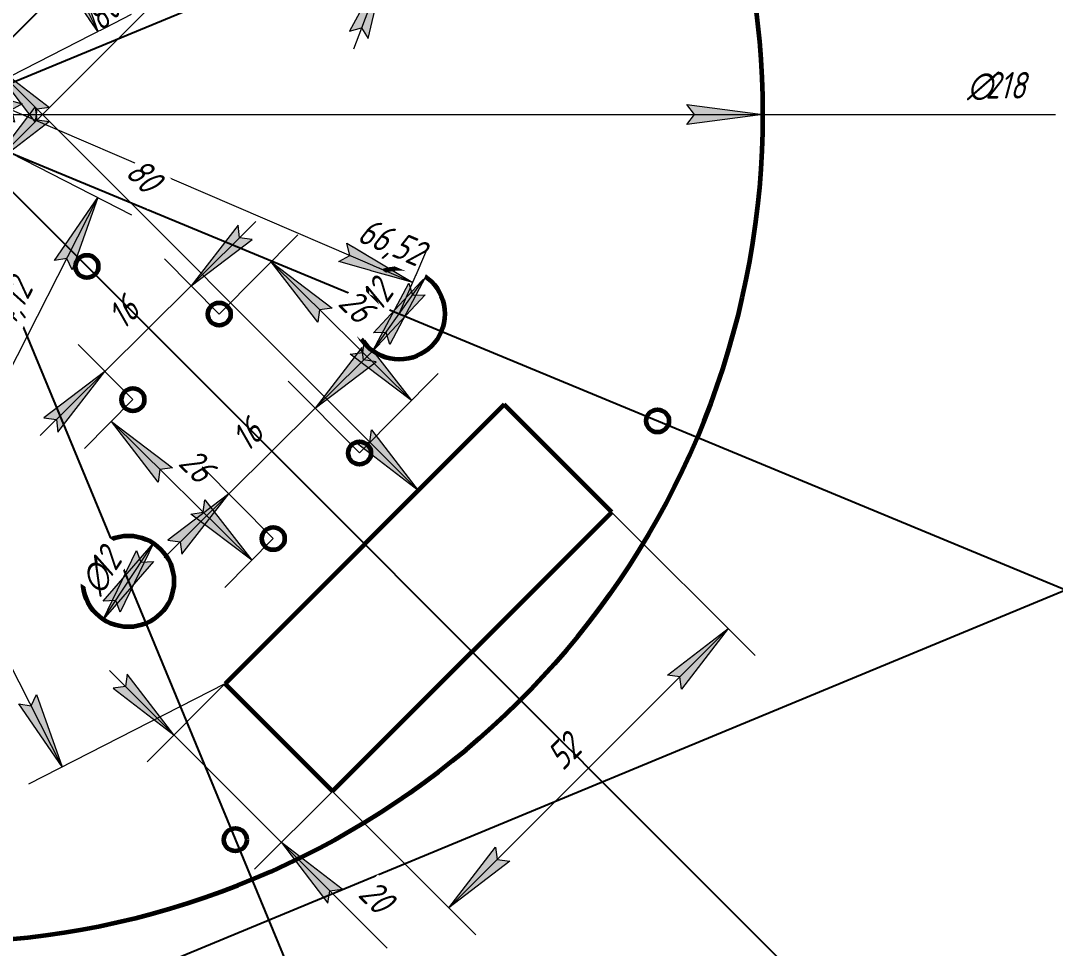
# Model space of a CAD drawing. Header units: millimetres. Extents: x -106 to 621, y -107 to 116.
# Drawn here: x 14.3 to 150.5, y -106.6 to 15.5 of the extents above; entities that cross this region are included whole.
import ezdxf

# ---------------------------------------------------------------- set-up
doc = ezdxf.new("R2010")
doc.units = ezdxf.units.MM
doc.linetypes.add('K5LT_BASIC', pattern=[0])
doc.linetypes.add('K5LT_THIN', pattern=[0])
doc.styles.add('KDIMTEXTSTYLE', font='GOST_AU.SHX', dxfattribs={"width": 0.96, "oblique": 15, "height": 5})
doc.styles.add('KTEXTSTYLE', font='GOST_AU.SHX', dxfattribs={"width": 0.96, "height": 5})
doc.dimstyles.new('KDIMSTYLE (1.00)', dxfattribs={"dimtxt": 5, "dimasz": 1, "dimexe": 2, "dimexo": 0, "dimgap": 1, "dimtad": 1, "dimtxsty": 'KDIMTEXTSTYLE', "dimsah": 1, "dimcen": 0, "dimdle": 1, "dimadec": 0, "dimazin": 0, "dimtfac": 0.667, "dimtmove": 0, "dimatfit": 3, "dimfxl": 1, "dimtvp": 1, "dimtolj": 1, "dimtzin": 0, "dimarcsym": 0})

# ---------------------------------------------------------------- blocks, each defined once
blk = doc.blocks.new('D3')
for points in [[(-96.03, 1.83), (-97.03, 3.15), (-96.03, 4.46), (-106.03, 3.15)], [(111.97, 3.15), (101.97, 4.46), (102.97, 3.15), (101.97, 1.83)]]:
    blk.add_hatch(color=7).paths.add_polyline_path(points)
at = {"color": 7, "linetype": 'K5LT_THIN', "lineweight": 18, "true_color": 0xffffff}
for p, q in [((-106.03, 3.15), (-96.03, 4.46)), ((-96.03, 4.46), (-97.03, 3.15)), ((102.97, 3.15), (101.97, 4.46)), ((101.97, 4.46), (111.97, 3.15)), ((-96.03, 1.83), (-106.03, 3.15)), ((-106.03, 3.15), (111.97, 3.15)), ((-97.03, 3.15), (-96.03, 1.83)), ((111.97, 3.15), (101.97, 1.83)), ((101.97, 1.83), (102.97, 3.15)), ((111.97, 3.15), (150.48, 3.15))]:
    blk.add_line(p, q, dxfattribs=at)
blk.add_wipeout([(138.87, 4.5), (138.87, 9.58), (148.09, 9.58), (148.09, 4.5)])
at = {"color": 7, "char_height": 3.5, "attachment_point": 1, "style": 'KTEXTSTYLE'}
for s, insert in [('\\H3.5;\\W0.965;\\Q15;\\Q15;∅', (138.87, 8.74)), ('\\H3.5;\\W0.965;\\Q15;\\Q15;218', (141.27, 8.74))]:
    blk.add_mtext(s, dxfattribs=dict(at, insert=insert))
blk = doc.blocks.new('KDIMARROW_01')
blk.add_hatch(color=0).paths.add_polyline_path([(0, 0), (-10, 1.32), (-9, 0), (-10, -1.32)])
at = {"color": 0, "linetype": 'K5LT_THIN', "lineweight": 18}
for p, q in [((-9, 0), (-10, 1.32)), ((-10, 1.32), (0, 0)), ((0, 0), (-10, -1.32)), ((-10, -1.32), (-9, 0)), ((0, 0), (-1, 0))]:
    blk.add_line(p, q, dxfattribs=at)
blk = doc.blocks.new('D4')
for points in [[(60.46, 44.66), (66.6, 52.66), (58.59, 46.52), (60.23, 46.29)], [(10.03, -3.91), (18.03, 2.23), (16.39, 2.45), (16.17, 4.09)]]:
    blk.add_hatch(color=7).paths.add_polyline_path(points)
at = {"color": 7, "linetype": 'K5LT_THIN', "lineweight": 18, "true_color": 0xffffff}
for p, q in [((59.54, 59.72), (70.13, 49.12)), ((58.59, 46.52), (66.6, 52.66)), ((66.6, 52.66), (60.46, 44.66)), ((60.23, 46.29), (58.59, 46.52)), ((60.46, 44.66), (60.23, 46.29)), ((10.03, -3.91), (16.17, 4.09)), ((16.17, 4.09), (16.39, 2.45)), ((2.97, 3.15), (13.56, -7.45)), ((18.03, 2.23), (10.03, -3.91)), ((16.39, 2.45), (18.03, 2.23))]:
    blk.add_line(p, q, dxfattribs=at)
blk.add_wipeout([(25.68, 13.16), (22.15, 16.69), (26.03, 20.57), (29.57, 17.04)])
blk.add_line((66.6, 52.66), (10.03, -3.91), dxfattribs=at)
at = {"color": 7, "insert": (22.45, 16.39), "char_height": 3.5, "attachment_point": 1, "rotation": 45.0009, "style": 'KTEXTSTYLE'}
blk.add_mtext('\\H3.5;\\W0.965;\\Q15;\\Q15;80', dxfattribs=at)
blk = doc.blocks.new('D5')
for points in [[(16.35, 79.51), (19.72, 89.02), (14.01, 80.71), (15.63, 81)], [(-18.47, 14.07), (-12.75, 22.38), (-14.38, 22.09), (-15.1, 23.57)]]:
    blk.add_hatch(color=7).paths.add_polyline_path(points)
at = {"color": 7, "linetype": 'K5LT_THIN', "lineweight": 18, "true_color": 0xffffff}
for p, q in [((41.15, 78.1), (15.26, 91.29)), ((14.01, 80.71), (19.72, 89.02)), ((19.72, 89.02), (16.35, 79.51)), ((15.63, 81), (14.01, 80.71)), ((16.35, 79.51), (15.63, 81)), ((-18.47, 14.07), (-15.1, 23.57)), ((-15.1, 23.57), (-14.38, 22.09)), ((-12.75, 22.38), (-18.47, 14.07)), ((-14.38, 22.09), (-12.75, 22.38)), ((2.97, 3.15), (-22.92, 16.34))]:
    blk.add_line(p, q, dxfattribs=at)
blk.add_wipeout([(-13.66, 25.71), (-18.11, 27.98), (-13.68, 36.67), (-9.23, 34.41)])
blk.add_line((19.72, 89.02), (-18.47, 14.07), dxfattribs=at)
at = {"color": 7, "insert": (-17.73, 27.79), "char_height": 3.5, "attachment_point": 1, "rotation": 63.0051, "style": 'KTEXTSTYLE'}
blk.add_mtext('\\H3.5;\\W0.965;\\Q15;\\Q15;84,12', dxfattribs=at)
blk = doc.blocks.new('D11')
for points in [[(66.54, 34.22), (71.3, 43.11), (69.72, 42.64), (68.84, 44.04)], [(60.01, 13.17), (62.31, 22.99), (57.55, 14.1), (59.13, 14.57)]]:
    blk.add_hatch(color=7).paths.add_polyline_path(points)
at = {"color": 7, "linetype": 'K5LT_THIN', "lineweight": 18, "true_color": 0xffffff}
for p, q in [((66.54, 34.22), (70.78, 45.44)), ((68.84, 44.04), (66.54, 34.22)), ((69.72, 42.64), (68.84, 44.04)), ((66.54, 34.22), (71.3, 43.11)), ((71.3, 43.11), (69.72, 42.64)), ((62.31, 22.99), (57.55, 14.1)), ((62.31, 22.99), (58.07, 11.76)), ((60.01, 13.17), (62.31, 22.99)), ((57.55, 14.1), (59.13, 14.57)), ((59.13, 14.57), (60.01, 13.17))]:
    blk.add_line(p, q, dxfattribs=at)
blk.add_wipeout([(62.18, 25.5), (57.43, 27.29), (59.93, 33.93), (64.69, 32.13)])
blk.add_line((62.31, 22.99), (66.54, 34.22), dxfattribs=at)
at = {"color": 7, "char_height": 3.5, "attachment_point": 1, "rotation": 69.3347, "style": 'KTEXTSTYLE'}
for s, insert in [('\\H3.5;\\W0.965;\\Q15;\\Q15;12', (58.74, 29.37)), ('\\H3.5;\\W0.965;\\Q15;\\Q15;∅', (57.89, 27.12))]:
    blk.add_mtext(s, dxfattribs=dict(at, insert=insert))
blk = doc.blocks.new('KDIMARROW_02')
blk.add_hatch(color=0).paths.add_polyline_path([(9, 0), (10, 1.32), (0, 0), (10, -1.32)])
at = {"color": 0, "linetype": 'K5LT_THIN', "lineweight": 18}
for p, q in [((0, 0), (-1, 0)), ((10, 1.32), (0, 0)), ((0, 0), (10, -1.32)), ((0, 0), (12, 0)), ((9, 0), (10, 1.32)), ((10, -1.32), (9, 0))]:
    blk.add_line(p, q, dxfattribs=at)
blk = doc.blocks.new('D12')
at = {"color": 7, "linetype": 'K5LT_THIN', "lineweight": 18, "true_color": 0xffffff}
blk.add_line((65.83, -20.65), (67.49, -20.6), dxfattribs=at)
blk.add_wipeout([(60.85, -25.32), (56.71, -22.37), (60.83, -16.6), (64.96, -19.54)])
for points in [[(62.84, -27.12), (67.57, -18.21), (60.7, -25.59), (62.35, -25.54)], [(60.61, -27.98), (67.49, -20.6), (65.83, -20.65), (65.34, -19.07)]]:
    blk.add_hatch(color=7).paths.add_polyline_path(points)
for p, q in [((60.61, -27.98), (67.57, -18.21)), ((60.7, -25.59), (67.57, -18.21)), ((67.57, -18.21), (62.84, -27.12)), ((60.61, -27.98), (65.34, -19.07)), ((65.34, -19.07), (65.83, -20.65)), ((67.49, -20.6), (60.61, -27.98)), ((62.35, -25.54), (60.7, -25.59)), ((62.84, -27.12), (62.35, -25.54))]:
    blk.add_line(p, q, dxfattribs=at)
at = {"color": 7, "char_height": 3.5, "attachment_point": 1, "rotation": 54.5223, "style": 'KTEXTSTYLE'}
for s, insert in [('\\H3.5;\\W0.965;\\Q15;\\Q15;12', (58.79, -20.9)), ('\\H3.5;\\W0.965;\\Q15;\\Q15;∅', (57.39, -22.86))]:
    blk.add_mtext(s, dxfattribs=dict(at, insert=insert))
blk = doc.blocks.new('D13')
at = {"color": 7, "linetype": 'K5LT_THIN', "lineweight": 18, "true_color": 0xffffff}
blk.add_line((30.07, -55.8), (31.72, -55.68), dxfattribs=at)
blk.add_wipeout([(25.27, -60.65), (21.02, -57.87), (24.91, -51.94), (29.16, -54.73)])
for points in [[(27.33, -62.37), (31.72, -53.29), (25.13, -60.93), (26.78, -60.82)], [(25.13, -63.32), (31.72, -55.68), (30.07, -55.8), (29.52, -54.24)]]:
    blk.add_hatch(color=7).paths.add_polyline_path(points)
for p, q in [((25.13, -60.93), (31.72, -53.29)), ((25.13, -63.32), (31.72, -53.29)), ((25.13, -63.32), (29.52, -54.24)), ((31.72, -53.29), (27.33, -62.37)), ((29.52, -54.24), (30.07, -55.8)), ((31.72, -55.68), (25.13, -63.32)), ((26.78, -60.82), (25.13, -60.93)), ((27.33, -62.37), (26.78, -60.82))]:
    blk.add_line(p, q, dxfattribs=at)
at = {"color": 7, "char_height": 3.5, "attachment_point": 1, "rotation": 56.7269, "style": 'KTEXTSTYLE'}
for s, insert in [('\\H3.5;\\W0.965;\\Q15;\\Q15;12', (23.04, -56.31)), ('\\H3.5;\\W0.965;\\Q15;\\Q15;∅', (21.72, -58.33))]:
    blk.add_mtext(s, dxfattribs=dict(at, insert=insert))
blk = doc.blocks.new('D19')
blk.add_hatch(color=7).paths.add_polyline_path([(14.46, 4.55), (4.75, 7.29), (13.42, 2.13), (13.02, 3.74)])
at = {"color": 7, "linetype": 'K5LT_THIN', "lineweight": 18, "true_color": 0xffffff}
for p, q in [((2.97, 3.15), (6.72, 11.88)), ((4.75, 7.29), (14.46, 4.55)), ((13.42, 2.13), (4.75, 7.29)), ((14.46, 4.55), (13.02, 3.74)), ((13.02, 3.74), (13.42, 2.13))]:
    blk.add_line(p, q, dxfattribs=at)
blk.add_wipeout([(57.95, -14.47), (59.92, -9.88), (69.3, -13.9), (67.33, -18.49)])
blk.add_hatch(color=7).paths.add_polyline_path([(65.87, -18.96), (57.2, -13.8), (57.6, -15.4), (56.16, -16.22)])
for p, q in [((4.75, 7.29), (65.87, -18.96)), ((57.6, -15.4), (57.2, -13.8)), ((57.2, -13.8), (65.87, -18.96)), ((64.09, -23.1), (67.84, -14.36)), ((56.16, -16.22), (57.6, -15.4)), ((65.87, -18.96), (56.16, -16.22))]:
    blk.add_line(p, q, dxfattribs=at)
at = {"color": 7, "insert": (59.76, -10.26), "char_height": 3.5, "attachment_point": 1, "rotation": 336.764, "style": 'KTEXTSTYLE'}
blk.add_mtext('\\H3.5;\\W0.965;\\Q15;\\Q15;66,52', dxfattribs=at)
blk = doc.blocks.new('D54')
for points in [[(-8.07, 80.71), (-13.78, 89.02), (-10.41, 79.51), (-9.69, 81)], [(24.4, 14.07), (21.04, 23.57), (20.32, 22.09), (18.69, 22.38)]]:
    blk.add_hatch(color=7).paths.add_polyline_path(points)
at = {"color": 7, "linetype": 'K5LT_THIN', "lineweight": 18, "true_color": 0xffffff}
for p, q in [((-35.21, 78.1), (-9.32, 91.29)), ((-13.78, 89.02), (-8.07, 80.71)), ((-10.41, 79.51), (-13.78, 89.02)), ((-9.69, 81), (-10.41, 79.51)), ((-8.07, 80.71), (-9.69, 81)), ((20.32, 22.09), (21.04, 23.57)), ((21.04, 23.57), (24.4, 14.07)), ((24.4, 14.07), (18.69, 22.38)), ((18.69, 22.38), (20.32, 22.09)), ((2.97, 3.15), (28.86, 16.34))]:
    blk.add_line(p, q, dxfattribs=at)
blk.add_wipeout([(14.98, 34.77), (19.43, 37.03), (23.86, 28.34), (19.41, 26.07)])
blk.add_line((-13.78, 89.02), (24.4, 14.07), dxfattribs=at)
at = {"color": 7, "insert": (19.06, 36.84), "char_height": 3.5, "attachment_point": 1, "rotation": 296.9949, "style": 'KTEXTSTYLE'}
blk.add_mtext('\\H3.5;\\W0.965;\\Q15;\\Q15;84,12', dxfattribs=at)
blk = doc.blocks.new('D59')
for points in [[(34.43, -78.53), (28.29, -70.52), (28.07, -72.16), (26.43, -72.39)], [(56.58, -98.81), (48.57, -92.67), (54.71, -100.67), (54.94, -99.03)]]:
    blk.add_hatch(color=7).paths.add_polyline_path(points)
at = {"color": 7, "linetype": 'K5LT_THIN', "lineweight": 18, "true_color": 0xffffff}
for p, q in [((34.43, -78.53), (25.95, -70.04)), ((28.29, -70.52), (28.07, -72.16)), ((34.43, -78.53), (28.29, -70.52)), ((28.07, -72.16), (26.43, -72.39)), ((41.15, -71.81), (30.9, -82.06)), ((26.43, -72.39), (34.43, -78.53)), ((48.57, -92.67), (34.43, -78.53)), ((55.29, -85.95), (45.04, -96.2)), ((48.57, -92.67), (54.71, -100.67)), ((56.58, -98.81), (48.57, -92.67)), ((48.57, -92.67), (57.06, -101.15)), ((48.57, -92.67), (55.65, -99.74)), ((54.71, -100.67), (54.94, -99.03)), ((54.94, -99.03), (56.58, -98.81))]:
    blk.add_line(p, q, dxfattribs=at)
blk.add_wipeout([(57.77, -100.45), (61.3, -96.91), (65.18, -100.8), (61.65, -104.33)])
blk.add_line((55.65, -99.74), (62.52, -106.61), dxfattribs=at)
at = {"color": 7, "insert": (61, -97.21), "char_height": 3.5, "attachment_point": 1, "rotation": 314.9991, "style": 'KTEXTSTYLE'}
blk.add_mtext('\\H3.5;\\W0.965;\\Q15;\\Q15;20', dxfattribs=at)
blk = doc.blocks.new('D60')
for points in [[(101.26, -72.52), (107.4, -64.52), (99.4, -70.66), (101.04, -70.89)], [(70.63, -101.29), (78.64, -95.15), (77, -94.93), (76.78, -93.29)]]:
    blk.add_hatch(color=7).paths.add_polyline_path(points)
at = {"color": 7, "linetype": 'K5LT_THIN', "lineweight": 18, "true_color": 0xffffff}
for p, q in [((92.06, -49.18), (110.94, -68.06)), ((99.4, -70.66), (107.4, -64.52)), ((107.4, -64.52), (101.26, -72.52)), ((101.04, -70.89), (99.4, -70.66)), ((101.26, -72.52), (101.04, -70.89)), ((55.29, -85.95), (74.17, -104.83)), ((70.63, -101.29), (76.78, -93.29)), ((76.78, -93.29), (77, -94.93)), ((78.64, -95.15), (70.63, -101.29)), ((77, -94.93), (78.64, -95.15))]:
    blk.add_line(p, q, dxfattribs=at)
blk.add_wipeout([(86.39, -84.12), (82.86, -80.59), (86.55, -76.9), (90.08, -80.43)])
blk.add_line((70.63, -101.29), (107.4, -64.52), dxfattribs=at)
at = {"color": 7, "insert": (83.15, -80.89), "char_height": 3.5, "attachment_point": 1, "rotation": 44.9991, "style": 'KTEXTSTYLE'}
blk.add_mtext('\\H3.5;\\W0.965;\\Q15;\\Q15;52', dxfattribs=at)
blk = doc.blocks.new('D61')
for points in [[(18.03, 4.07), (10.03, 10.21), (16.17, 2.2), (16.39, 3.84)], [(66.6, -46.36), (60.46, -38.36), (60.23, -40), (58.59, -40.22)]]:
    blk.add_hatch(color=7).paths.add_polyline_path(points)
at = {"color": 7, "linetype": 'K5LT_THIN', "lineweight": 18, "true_color": 0xffffff}
for p, q in [((2.97, 3.15), (13.56, 13.74)), ((10.03, 10.21), (18.03, 4.07)), ((16.17, 2.2), (10.03, 10.21)), ((16.39, 3.84), (16.17, 2.2)), ((18.03, 4.07), (16.39, 3.84)), ((60.23, -40), (60.46, -38.36)), ((60.46, -38.36), (66.6, -46.36)), ((58.59, -40.22), (60.23, -40)), ((66.6, -46.36), (58.59, -40.22)), ((59.54, -53.42), (70.13, -42.83))]:
    blk.add_line(p, q, dxfattribs=at)
blk.add_wipeout([(27.1, -5.45), (30.63, -1.92), (34.51, -5.8), (30.98, -9.33)])
blk.add_line((66.6, -46.36), (10.03, 10.21), dxfattribs=at)
at = {"color": 7, "insert": (30.33, -2.22), "char_height": 3.5, "attachment_point": 1, "rotation": 314.9991, "style": 'KTEXTSTYLE'}
blk.add_mtext('\\H3.5;\\W0.965;\\Q15;\\Q15;80', dxfattribs=at)
blk = doc.blocks.new('D62')
for points in [[(-12.75, -16.08), (-18.47, -7.77), (-15.1, -17.28), (-14.38, -15.79)], [(19.72, -82.73), (16.35, -73.22), (15.63, -74.71), (14.01, -74.41)]]:
    blk.add_hatch(color=7).paths.add_polyline_path(points)
at = {"color": 7, "linetype": 'K5LT_THIN', "lineweight": 18, "true_color": 0xffffff}
for p, q in [((2.97, 3.15), (-22.92, -10.04)), ((-18.47, -7.77), (-12.75, -16.08)), ((-15.1, -17.28), (-18.47, -7.77)), ((-14.38, -15.79), (-15.1, -17.28)), ((-12.75, -16.08), (-14.38, -15.79)), ((41.15, -71.81), (15.26, -85)), ((15.63, -74.71), (16.35, -73.22)), ((16.35, -73.22), (19.72, -82.73)), ((19.72, -82.73), (14.01, -74.41)), ((14.01, -74.41), (15.63, -74.71))]:
    blk.add_line(p, q, dxfattribs=at)
blk.add_wipeout([(-11.87, -18.51), (-7.42, -16.24), (-2.99, -24.94), (-7.44, -27.2)])
blk.add_line((19.72, -82.73), (-18.47, -7.77), dxfattribs=at)
at = {"color": 7, "insert": (-7.8, -16.43), "char_height": 3.5, "attachment_point": 1, "rotation": 296.9949, "style": 'KTEXTSTYLE'}
blk.add_mtext('\\H3.5;\\W0.965;\\Q15;\\Q15;84,12', dxfattribs=at)
blk = doc.blocks.new('D63')
for points in [[(36.69, -19.4), (44.72, -13.3), (43.08, -13.07), (42.87, -11.43)], [(19.16, -38.65), (25.34, -30.67), (17.31, -36.78), (18.95, -37.01)]]:
    blk.add_hatch(color=7).paths.add_polyline_path(points)
at = {"color": 7, "linetype": 'K5LT_THIN', "lineweight": 18, "true_color": 0xffffff}
for p, q in [((36.69, -19.4), (45.21, -10.95)), ((42.87, -11.43), (36.69, -19.4)), ((43.08, -13.07), (42.87, -11.43)), ((36.69, -19.4), (44.72, -13.3)), ((44.72, -13.3), (43.08, -13.07)), ((40.38, -23.12), (33.17, -15.85)), ((29.02, -34.39), (21.81, -27.12)), ((25.34, -30.67), (16.82, -39.12)), ((25.34, -30.67), (17.31, -36.78)), ((19.16, -38.65), (25.34, -30.67)), ((17.31, -36.78), (18.95, -37.01)), ((18.95, -37.01), (19.16, -38.65))]:
    blk.add_line(p, q, dxfattribs=at)
blk.add_wipeout([(28.54, -26.08), (25.03, -22.53), (28.42, -19.17), (31.94, -22.72)])
blk.add_line((25.34, -30.67), (36.69, -19.4), dxfattribs=at)
at = {"color": 7, "insert": (25.32, -22.83), "char_height": 3.5, "attachment_point": 1, "rotation": 44.7679, "style": 'KTEXTSTYLE'}
blk.add_mtext('\\H3.5;\\W0.965;\\Q15;\\Q15;16', dxfattribs=at)
blk = doc.blocks.new('D64')
at = {"color": 7, "linetype": 'K5LT_THIN', "lineweight": 18, "true_color": 0xffffff}
for p, q in [((29.02, -34.39), (22.67, -40.81)), ((32.37, -45.23), (26.19, -37.26)), ((32.59, -43.59), (32.37, -45.23)), ((36.64, -49.45), (38.27, -49.21)), ((44.67, -55.54), (36.64, -49.45)), ((47.51, -52.68), (41.15, -59.1))]:
    blk.add_line(p, q, dxfattribs=at)
blk.add_wipeout([(34.1, -43.68), (37.62, -40.13), (41.52, -43.99), (38, -47.54)])
for points in [[(34.22, -43.35), (26.19, -37.26), (32.37, -45.23), (32.59, -43.59)], [(44.67, -55.54), (38.49, -47.57), (38.27, -49.21), (36.64, -49.45)]]:
    blk.add_hatch(color=7).paths.add_polyline_path(points)
for p, q in [((26.19, -37.26), (34.22, -43.35)), ((44.67, -55.54), (26.19, -37.26)), ((34.22, -43.35), (32.59, -43.59)), ((38.27, -49.21), (38.49, -47.57)), ((38.49, -47.57), (44.67, -55.54))]:
    blk.add_line(p, q, dxfattribs=at)
at = {"color": 7, "insert": (37.32, -40.43), "char_height": 3.5, "attachment_point": 1, "rotation": 315.2989, "style": 'KTEXTSTYLE'}
blk.add_mtext('\\H3.5;\\W0.965;\\Q15;\\Q15;26', dxfattribs=at)
blk = doc.blocks.new('D65')
for points in [[(53.01, -35.51), (61.04, -29.4), (59.4, -29.17), (59.18, -27.53)], [(35.48, -54.75), (41.65, -46.78), (33.62, -52.88), (35.26, -53.12)]]:
    blk.add_hatch(color=7).paths.add_polyline_path(points)
at = {"color": 7, "linetype": 'K5LT_THIN', "lineweight": 18, "true_color": 0xffffff}
for p, q in [((53.01, -35.51), (61.53, -27.06)), ((59.18, -27.53), (53.01, -35.51)), ((59.4, -29.17), (59.18, -27.53)), ((53.01, -35.51), (61.04, -29.4)), ((61.04, -29.4), (59.4, -29.17)), ((58.86, -41.41), (49.49, -31.96)), ((47.51, -52.68), (38.13, -43.23)), ((41.65, -46.78), (33.13, -55.23)), ((41.65, -46.78), (33.62, -52.88)), ((35.48, -54.75), (41.65, -46.78)), ((33.62, -52.88), (35.26, -53.12)), ((35.26, -53.12), (35.48, -54.75))]:
    blk.add_line(p, q, dxfattribs=at)
blk.add_wipeout([(44.86, -42.19), (41.34, -38.64), (44.73, -35.27), (48.25, -38.82)])
blk.add_line((41.65, -46.78), (53.01, -35.51), dxfattribs=at)
at = {"color": 7, "insert": (41.64, -38.94), "char_height": 3.5, "attachment_point": 1, "rotation": 44.7679, "style": 'KTEXTSTYLE'}
blk.add_mtext('\\H3.5;\\W0.965;\\Q15;\\Q15;16', dxfattribs=at)
blk = doc.blocks.new('D66')
at = {"color": 7, "linetype": 'K5LT_THIN', "lineweight": 18, "true_color": 0xffffff}
for p, q in [((40.38, -23.12), (50.72, -12.68)), ((53.39, -24.2), (47.21, -16.23)), ((53.6, -22.56), (53.39, -24.2)), ((57.65, -28.42), (59.29, -28.19)), ((65.69, -34.52), (57.65, -28.42)), ((58.86, -41.41), (69.2, -30.96))]:
    blk.add_line(p, q, dxfattribs=at)
blk.add_wipeout([(55.12, -22.65), (58.63, -19.1), (62.53, -22.96), (59.02, -26.51)])
for points in [[(55.24, -22.33), (47.21, -16.23), (53.39, -24.2), (53.6, -22.56)], [(65.69, -34.52), (59.51, -26.55), (59.29, -28.19), (57.65, -28.42)]]:
    blk.add_hatch(color=7).paths.add_polyline_path(points)
for p, q in [((47.21, -16.23), (55.24, -22.33)), ((65.69, -34.52), (47.21, -16.23)), ((55.24, -22.33), (53.6, -22.56)), ((59.29, -28.19), (59.51, -26.55)), ((59.51, -26.55), (65.69, -34.52))]:
    blk.add_line(p, q, dxfattribs=at)
at = {"color": 7, "insert": (58.34, -19.4), "char_height": 3.5, "attachment_point": 1, "rotation": 315.2989, "style": 'KTEXTSTYLE'}
blk.add_mtext('\\H3.5;\\W0.965;\\Q15;\\Q15;26', dxfattribs=at)
blk = doc.blocks.new('D70')
for points in [[(21.04, -17.28), (24.4, -7.77), (18.69, -16.08), (20.32, -15.79)], [(-13.78, -82.73), (-8.07, -74.41), (-9.69, -74.71), (-10.41, -73.22)]]:
    blk.add_hatch(color=7).paths.add_polyline_path(points)
at = {"color": 7, "linetype": 'K5LT_THIN', "lineweight": 18, "true_color": 0xffffff}
for p, q in [((2.97, 3.15), (28.86, -10.04)), ((18.69, -16.08), (24.4, -7.77)), ((24.4, -7.77), (21.04, -17.28)), ((20.32, -15.79), (18.69, -16.08)), ((21.04, -17.28), (20.32, -15.79)), ((-35.21, -71.81), (-9.32, -85)), ((-13.78, -82.73), (-10.41, -73.22)), ((-10.41, -73.22), (-9.69, -74.71)), ((-8.07, -74.41), (-13.78, -82.73)), ((-9.69, -74.71), (-8.07, -74.41))]:
    blk.add_line(p, q, dxfattribs=at)
blk.add_wipeout([(13.2, -27.56), (8.75, -25.3), (13.18, -16.6), (17.63, -18.87)])
blk.add_line((-13.78, -82.73), (24.4, -7.77), dxfattribs=at)
at = {"color": 7, "insert": (9.12, -25.49), "char_height": 3.5, "attachment_point": 1, "rotation": 63.0051, "style": 'KTEXTSTYLE'}
blk.add_mtext('\\H3.5;\\W0.965;\\Q15;\\Q15;84,12', dxfattribs=at)

msp = doc.modelspace()

# ---------------------------------------------------------------- linework, layer by layer
at = {"color": 143, "linetype": 'K5LT_BASIC', "lineweight": 60, "true_color": 0x33acca}
for p, q in [((77.922, -35.038), (41.152, -71.807)), ((92.064, -49.18), (77.922, -35.038)), ((55.294, -85.949), (92.064, -49.18)), ((41.152, -71.807), (55.294, -85.949))]:
    msp.add_line(p, q, dxfattribs=at)
for centre, radius in [((64.092, -23.095), 6), ((29.025, -34.392), 1.5), ((98.104, -37.184), 1.5), ((58.865, -41.412), 1.5), ((47.505, -52.68), 1.5), ((28.425, -58.307), 6), ((42.512, -92.318), 1.5)]:
    msp.add_circle(centre, radius, dxfattribs=at)
msp.add_arc((2.97, 3.147), 109, 110.41352, 69.58648, dxfattribs=at)

# ---------------------------------------------------------------- next in the draw order: dimensions: what is measured, and where the dimension line sits
at = {"color": 7, "true_color": 0xffffff}
dim = msp.add_diameter_dim_2p(p1=(-106.03, 3.147), p2=(111.97, 3.147), dimstyle='KDIMSTYLE (1.00)', override={"dimpost": '\\H3.5;\\W0.965;\\Q15;<>', "dimblk1": 'KDIMARROW_01', "dimblk2": 'KDIMARROW_01', "dimclrt": 7, "dimtol": 1, "dimtp": 0, "dimtm": 0, "dimtdec": 5, "dimatfit": 2, "dimtolj": 1}, dxfattribs=at)
dim.commit()
dim.dimension.update_dxf_attribs({"geometry": 'D3', "text_midpoint": (143.671, 3.147), "dimtype": 163})

# ---------------------------------------------------------------- next in the draw order: dimensions: what is measured, and where the dimension line sits
dim = msp.add_linear_dim(base=(66.595, 52.659), p1=(2.97, 3.147), p2=(59.537, 59.717), angle=45.00091, dimstyle='KDIMSTYLE (1.00)', override={"dimexo": 0, "dimpost": '\\H3.5;\\W0.965;\\Q15;<>', "dimblk1": 'KDIMARROW_01', "dimblk2": 'KDIMARROW_01', "dimse1": 0, "dimse2": 0, "dimclrt": 7, "dimtol": 1, "dimtp": 0, "dimtm": 0, "dimtdec": 5, "dimtolj": 1}, dxfattribs=at)
dim.commit()
dim.dimension.update_dxf_attribs({"geometry": 'D4', "text_midpoint": (28.412, 14.474), "dimtype": 161})

# ---------------------------------------------------------------- next in the draw order: dimensions: what is measured, and where the dimension line sits
dim = msp.add_linear_dim(base=(19.717, 89.02), p1=(2.97, 3.147), p2=(41.152, 78.101), angle=63.00507, dimstyle='KDIMSTYLE (1.00)', override={"dimexo": 0, "dimpost": '\\H3.5;\\W0.965;\\Q15;<>', "dimblk1": 'KDIMARROW_01', "dimblk2": 'KDIMARROW_01', "dimse1": 0, "dimse2": 0, "dimclrt": 7, "dimtol": 1, "dimtp": 0, "dimtm": 0, "dimtdec": 5, "dimtolj": 1}, dxfattribs=at)
dim.commit()
dim.dimension.update_dxf_attribs({"geometry": 'D5', "text_midpoint": (-10.458, 29.785), "dimtype": 161})

# ---------------------------------------------------------------- next in the draw order: linework, layer by layer
at = {"color": 232, "true_color": 0xc52b79}
for p, direction in [((2.97, 3.147), (0.7071068, 0.7071068)), ((-0.678, 1.637), (0.9238795, 0.3826834)), ((2.97, 3.147), (0.3826834, -0.9238795)), ((1.221, 2.947), (0.9238795, -0.3826834))]:
    msp.add_xline(p, direction, dxfattribs=at)

# ---------------------------------------------------------------- next in the draw order: dimensions: what is measured, and where the dimension line sits
at = {"color": 7, "true_color": 0xffffff}
for p1, p2, override, picture, middle in [((62.306, 22.989), (66.541, 34.216), {"dimpost": '\\H3.5;\\W0.965;\\Q15;<>', "dimblk1": 'KDIMARROW_02', "dimblk2": 'KDIMARROW_02', "dimclrt": 7, "dimtol": 1, "dimtp": 0, "dimtm": 0, "dimtdec": 5, "dimatfit": 2, "dimtolj": 1}, 'D11', (64.424, 28.603)), ((60.609, -27.981), (67.574, -18.209), {"dimpost": '\\H3.5;\\W0.965;\\Q15;<>', "dimblk1": 'KDIMARROW_01', "dimblk2": 'KDIMARROW_01', "dimclrt": 7, "dimtol": 1, "dimtp": 0, "dimtm": 0, "dimtdec": 5, "dimatfit": 2, "dimtolj": 1}, 'D12', (64.092, -23.095)), ((25.133, -63.323), (31.716, -53.29), {"dimpost": '\\H3.5;\\W0.965;\\Q15;<>', "dimblk1": 'KDIMARROW_01', "dimblk2": 'KDIMARROW_01', "dimclrt": 7, "dimtol": 1, "dimtp": 0, "dimtm": 0, "dimtdec": 5, "dimatfit": 2, "dimtolj": 1}, 'D13', (28.425, -58.307))]:
    dim = msp.add_diameter_dim_2p(p1=p1, p2=p2, dimstyle='KDIMSTYLE (1.00)', override=override, dxfattribs=at)
    dim.commit()
    dim.dimension.update_dxf_attribs({"geometry": picture, "text_midpoint": middle, "dimtype": 163})

# ---------------------------------------------------------------- next in the draw order: dimensions: what is measured, and where the dimension line sits
dim = msp.add_linear_dim(base=(4.747, 7.287), p1=(64.092, -23.095), p2=(2.97, 3.147), angle=156.76402, dimstyle='KDIMSTYLE (1.00)', override={"dimexo": 0, "dimpost": '\\H3.5;\\W0.965;\\Q15;<>', "dimblk1": 'KDIMARROW_01', "dimblk2": 'KDIMARROW_01', "dimse1": 0, "dimse2": 0, "dimclrt": 7, "dimtol": 1, "dimtp": 0, "dimtm": 0, "dimtdec": 5, "dimtolj": 1}, dxfattribs=at)
dim.commit()
dim.dimension.update_dxf_attribs({"geometry": 'D19', "text_midpoint": (62.439, -17.482), "dimtype": 161})

# ---------------------------------------------------------------- next in the draw order: linework, layer by layer
at = {"color": 232, "true_color": 0xc52b79}
msp.add_xline((43.241, -104.393), (0.9238795, 0.3826834), dxfattribs=at)
at = {"color": 143, "linetype": 'K5LT_BASIC', "lineweight": 60, "true_color": 0x33acca}
for centre in [(22.97, -16.853), (40.384, -23.124)]:
    msp.add_circle(centre, 1.5, dxfattribs=at)

# ---------------------------------------------------------------- next in the draw order: dimensions: what is measured, and where the dimension line sits
at = {"color": 7, "true_color": 0xffffff}
dim = msp.add_linear_dim(base=(-13.778, 89.02), p1=(2.97, 3.147), p2=(-35.213, 78.101), angle=116.99493, dimstyle='KDIMSTYLE (1.00)', override={"dimexo": 0, "dimpost": '\\H3.5;\\W0.965;\\Q15;<>', "dimblk1": 'KDIMARROW_01', "dimblk2": 'KDIMARROW_01', "dimse1": 0, "dimse2": 0, "dimclrt": 7, "dimtol": 1, "dimtp": 0, "dimtm": 0, "dimtdec": 5, "dimtolj": 1}, dxfattribs=at)
dim.commit()
dim.dimension.update_dxf_attribs({"geometry": 'D54', "text_midpoint": (16.397, 29.785), "dimtype": 161})

# ---------------------------------------------------------------- next in the draw order: dimensions: what is measured, and where the dimension line sits
dim = msp.add_linear_dim(base=(48.574, -92.668), p1=(41.152, -71.807), p2=(55.294, -85.949), angle=314.99909, dimstyle='KDIMSTYLE (1.00)', override={"dimexo": 0, "dimpost": '\\H3.5;\\W0.965;\\Q15;<>', "dimblk1": 'KDIMARROW_02', "dimblk2": 'KDIMARROW_02', "dimse1": 0, "dimse2": 0, "dimclrt": 7, "dimtol": 1, "dimtp": 0, "dimtm": 0, "dimtdec": 5, "dimtolj": 1}, dxfattribs=at)
dim.commit()
dim.dimension.update_dxf_attribs({"geometry": 'D59', "text_midpoint": (59.082, -103.176), "dimtype": 161})

# ---------------------------------------------------------------- next in the draw order: dimensions: what is measured, and where the dimension line sits
dim = msp.add_linear_dim(base=(70.635, -101.29), p1=(92.064, -49.18), p2=(55.294, -85.949), angle=224.99909, dimstyle='KDIMSTYLE (1.00)', override={"dimexo": 0, "dimpost": '\\H3.5;\\W0.965;\\Q15;<>', "dimblk1": 'KDIMARROW_01', "dimblk2": 'KDIMARROW_01', "dimse1": 0, "dimse2": 0, "dimclrt": 7, "dimtol": 1, "dimtp": 0, "dimtm": 0, "dimtdec": 5, "dimtolj": 1}, dxfattribs=at)
dim.commit()
dim.dimension.update_dxf_attribs({"geometry": 'D60', "text_midpoint": (89.02, -82.906), "dimtype": 161})

# ---------------------------------------------------------------- next in the draw order: dimensions: what is measured, and where the dimension line sits
dim = msp.add_linear_dim(base=(66.595, -46.364), p1=(2.97, 3.147), p2=(59.537, -53.422), angle=314.99909, dimstyle='KDIMSTYLE (1.00)', override={"dimexo": 0, "dimpost": '\\H3.5;\\W0.965;\\Q15;<>', "dimblk1": 'KDIMARROW_01', "dimblk2": 'KDIMARROW_01', "dimse1": 0, "dimse2": 0, "dimclrt": 7, "dimtol": 1, "dimtp": 0, "dimtm": 0, "dimtdec": 5, "dimtolj": 1}, dxfattribs=at)
dim.commit()
dim.dimension.update_dxf_attribs({"geometry": 'D61', "text_midpoint": (28.412, -8.18), "dimtype": 161})

# ---------------------------------------------------------------- next in the draw order: dimensions: what is measured, and where the dimension line sits
dim = msp.add_linear_dim(base=(19.717, -82.726), p1=(2.97, 3.147), p2=(41.152, -71.807), angle=296.99493, dimstyle='KDIMSTYLE (1.00)', override={"dimexo": 0, "dimpost": '\\H3.5;\\W0.965;\\Q15;<>', "dimblk1": 'KDIMARROW_01', "dimblk2": 'KDIMARROW_01', "dimse1": 0, "dimse2": 0, "dimclrt": 7, "dimtol": 1, "dimtp": 0, "dimtm": 0, "dimtdec": 5, "dimtolj": 1}, dxfattribs=at)
dim.commit()
dim.dimension.update_dxf_attribs({"geometry": 'D62', "text_midpoint": (-10.458, -23.49), "dimtype": 161})

# ---------------------------------------------------------------- next in the draw order: dimensions: what is measured, and where the dimension line sits
dim = msp.add_linear_dim(base=(25.335, -30.672), p1=(40.384, -23.124), p2=(29.025, -34.392), angle=224.76792, dimstyle='KDIMSTYLE (1.00)', override={"dimexo": 0, "dimpost": '\\H3.5;\\W0.965;\\Q15;<>', "dimblk1": 'KDIMARROW_02', "dimblk2": 'KDIMARROW_02', "dimse1": 0, "dimse2": 0, "dimclrt": 7, "dimtol": 1, "dimtp": 0, "dimtm": 0, "dimtdec": 5, "dimtolj": 1}, dxfattribs=at)
dim.commit()
dim.dimension.update_dxf_attribs({"geometry": 'D63', "text_midpoint": (31.015, -25.038), "dimtype": 161})

# ---------------------------------------------------------------- next in the draw order: dimensions: what is measured, and where the dimension line sits
dim = msp.add_linear_dim(base=(44.671, -55.544), p1=(29.025, -34.392), p2=(47.505, -52.68), angle=315.29891, dimstyle='KDIMSTYLE (1.00)', override={"dimexo": 0, "dimpost": '\\H3.5;\\W0.965;\\Q15;<>', "dimblk1": 'KDIMARROW_01', "dimblk2": 'KDIMARROW_01', "dimse1": 0, "dimse2": 0, "dimclrt": 7, "dimtol": 1, "dimtp": 0, "dimtm": 0, "dimtdec": 5, "dimtolj": 1}, dxfattribs=at)
dim.commit()
dim.dimension.update_dxf_attribs({"geometry": 'D64', "text_midpoint": (35.431, -46.4), "dimtype": 161})

# ---------------------------------------------------------------- next in the draw order: dimensions: what is measured, and where the dimension line sits
dim = msp.add_linear_dim(base=(41.65, -46.777), p1=(58.865, -41.412), p2=(47.505, -52.68), angle=224.76792, dimstyle='KDIMSTYLE (1.00)', override={"dimexo": 0, "dimpost": '\\H3.5;\\W0.965;\\Q15;<>', "dimblk1": 'KDIMARROW_02', "dimblk2": 'KDIMARROW_02', "dimse1": 0, "dimse2": 0, "dimclrt": 7, "dimtol": 1, "dimtp": 0, "dimtm": 0, "dimtdec": 5, "dimtolj": 1}, dxfattribs=at)
dim.commit()
dim.dimension.update_dxf_attribs({"geometry": 'D65', "text_midpoint": (47.33, -41.143), "dimtype": 161})

# ---------------------------------------------------------------- next in the draw order: dimensions: what is measured, and where the dimension line sits
dim = msp.add_linear_dim(base=(65.688, -34.518), p1=(40.384, -23.124), p2=(58.865, -41.412), angle=315.29891, dimstyle='KDIMSTYLE (1.00)', override={"dimexo": 0, "dimpost": '\\H3.5;\\W0.965;\\Q15;<>', "dimblk1": 'KDIMARROW_01', "dimblk2": 'KDIMARROW_01', "dimse1": 0, "dimse2": 0, "dimclrt": 7, "dimtol": 1, "dimtp": 0, "dimtm": 0, "dimtdec": 5, "dimtolj": 1}, dxfattribs=at)
dim.commit()
dim.dimension.update_dxf_attribs({"geometry": 'D66', "text_midpoint": (56.448, -25.373), "dimtype": 161})

# ---------------------------------------------------------------- next in the draw order: linework, layer by layer
at = {"color": 232, "true_color": 0xc52b79}
msp.add_xline((2.97, 3.147), (0.707118, -0.7070956), dxfattribs=at)

# ---------------------------------------------------------------- next in the draw order: dimensions: what is measured, and where the dimension line sits
at = {"color": 7, "true_color": 0xffffff}
dim = msp.add_linear_dim(base=(-13.778, -82.726), p1=(2.97, 3.147), p2=(-35.213, -71.807), angle=243.00507, dimstyle='KDIMSTYLE (1.00)', override={"dimexo": 0, "dimpost": '\\H3.5;\\W0.965;\\Q15;<>', "dimblk1": 'KDIMARROW_01', "dimblk2": 'KDIMARROW_01', "dimse1": 0, "dimse2": 0, "dimclrt": 7, "dimtol": 1, "dimtp": 0, "dimtm": 0, "dimtdec": 5, "dimtolj": 1}, dxfattribs=at)
dim.commit()
dim.dimension.update_dxf_attribs({"geometry": 'D70', "text_midpoint": (16.397, -23.49), "dimtype": 161})

doc.saveas('drawing.dxf')
